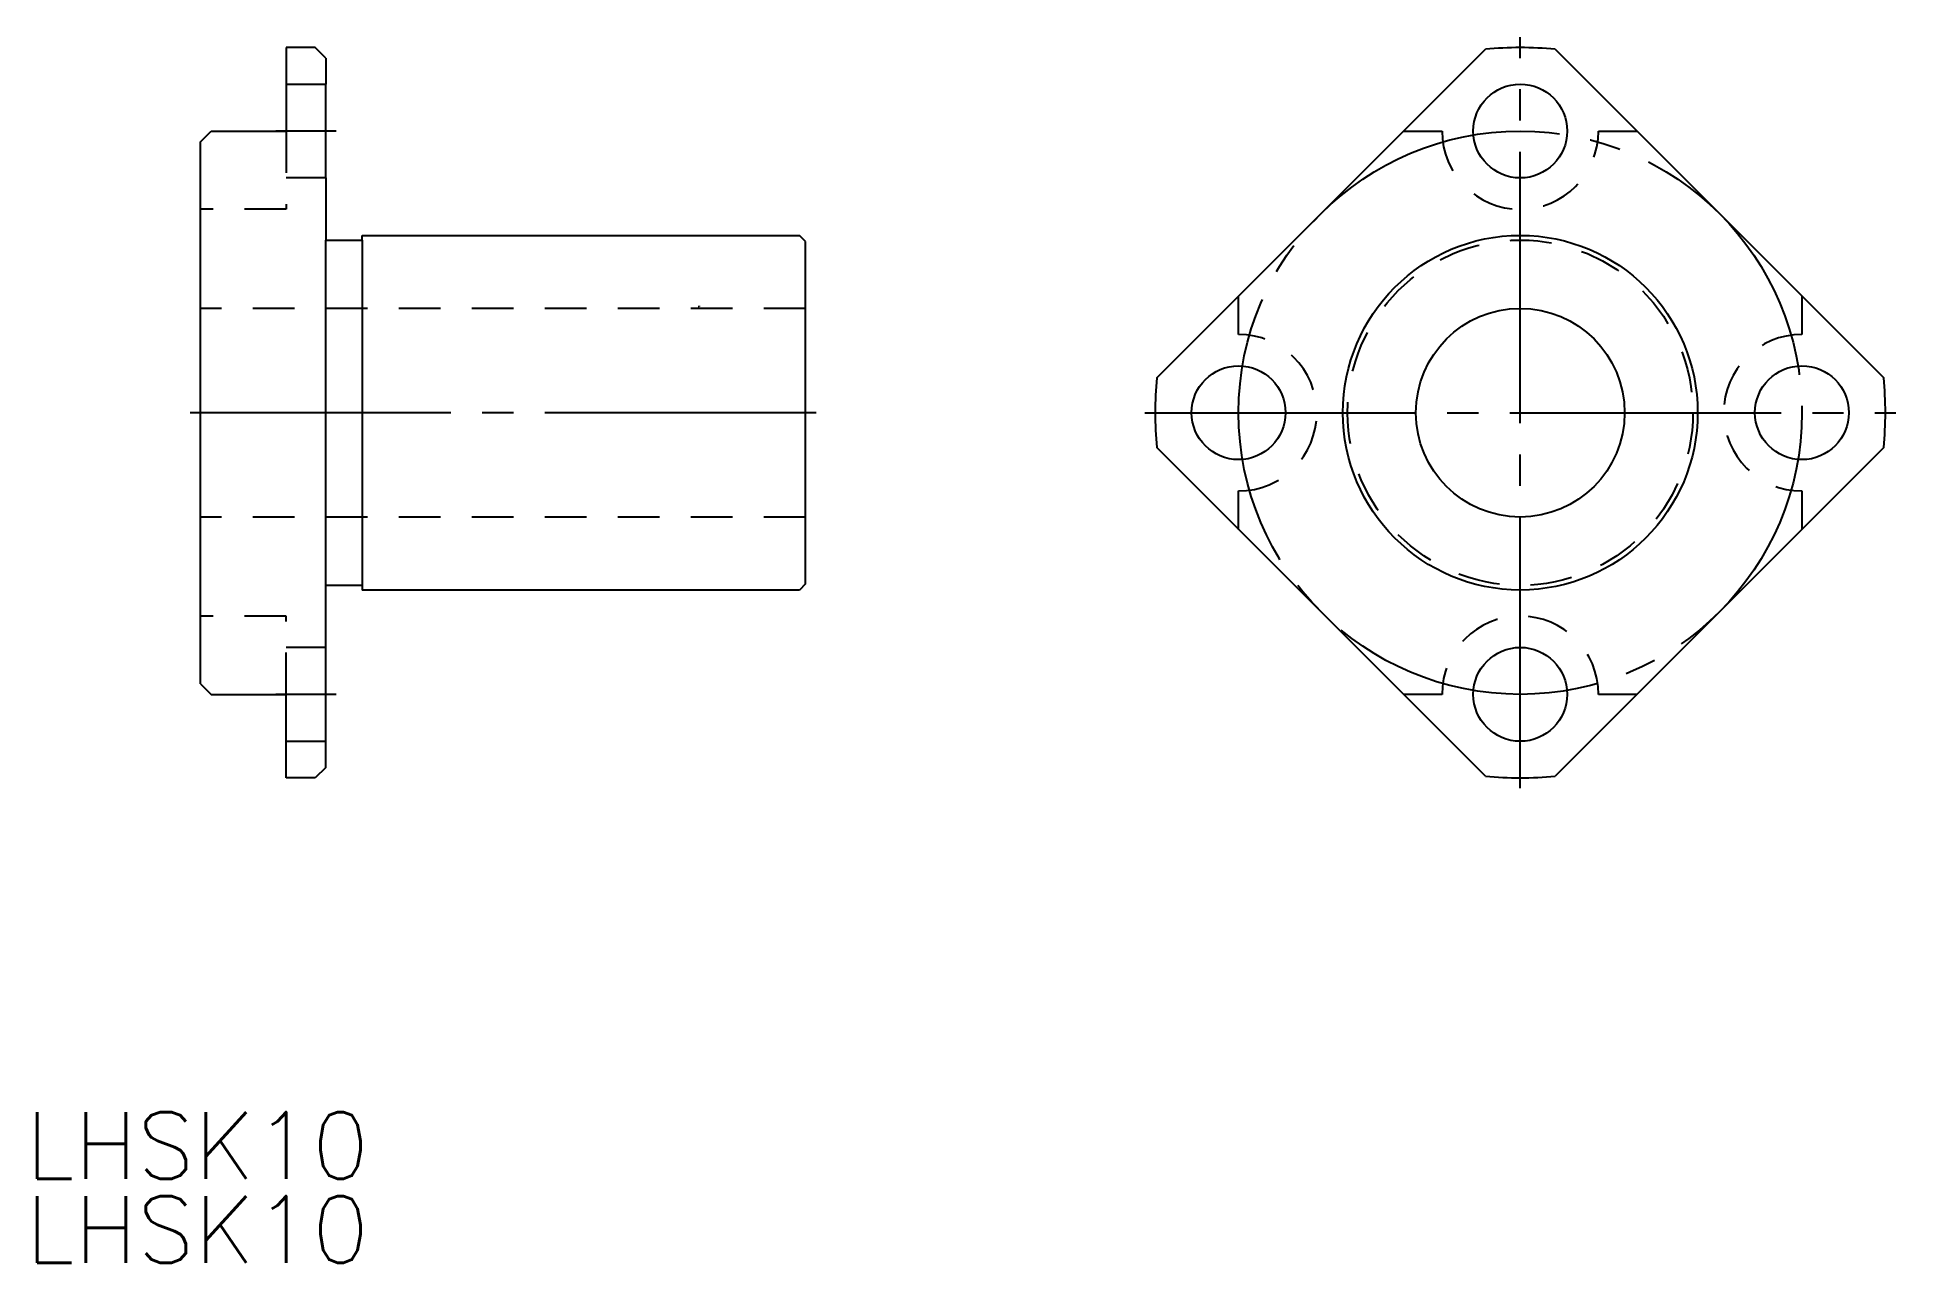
# Model space of a CAD drawing. Extents: x 114.3 to 203.4, y 114 to 172.7.
import ezdxf

# ---------------------------------------------------------------- set-up
doc = ezdxf.new("R2010")
doc.units = 0
doc.linetypes.add('CENTER', pattern=[17.5, 13, -1.5, 1.5, -1.5])
doc.linetypes.add('DASHED', pattern=[3.5, 2, -1.5])
doc.layers.get('0').update_dxf_attribs({"linetype": 'CONTINUOUS'})
doc.layers.add('CENTER', color=1, linetype='CENTER')
doc.styles.get("Standard").update_dxf_attribs({"font": 'txt.shx', "bigfont": '@extfont2.shx'})

msp = doc.modelspace()

# ---------------------------------------------------------------- linework, layer by layer
at = {"color": 7, "linetype": 'CONTINUOUS'}
for p, q in [((127.658, 172.217), (126.258, 172.217)), ((126.258, 172.217), (126.258, 168.217)), ((128.158, 171.717), (127.658, 172.217)), ((167.989, 156.389), (183.737, 172.137)), ((187.08, 172.137), (202.828, 156.389)), ((128.158, 171.717), (128.158, 170.467)), ((128.158, 165.967), (128.158, 170.467)), ((122.158, 167.704), (122.658, 168.217)), ((122.158, 141.729), (122.158, 167.704)), ((122.658, 168.217), (126.258, 168.217)), ((128.158, 165.967), (128.158, 164.017)), ((128.158, 164.017), (128.158, 162.992)), ((129.908, 163.217), (150.858, 163.217)), ((129.908, 162.992), (129.908, 163.217)), ((151.158, 162.917), (150.858, 163.217)), ((128.158, 162.992), (129.908, 162.992)), ((128.158, 137.717), (128.158, 162.992)), ((129.908, 162.992), (129.908, 146.217)), ((151.158, 146.517), (151.158, 162.917)), ((146.01, 159.804), (146.058, 159.804)), ((146.058, 159.832), (146.058, 159.804)), ((183.737, 137.297), (167.989, 153.045)), ((202.828, 153.045), (187.08, 137.297)), ((129.908, 146.442), (128.158, 146.442)), ((150.858, 146.217), (129.908, 146.217)), ((151.158, 146.517), (150.858, 146.217)), ((122.158, 141.729), (122.658, 141.217)), ((122.658, 141.217), (126.258, 141.217)), ((126.258, 137.217), (126.258, 141.217)), ((127.658, 137.217), (126.258, 137.217)), ((128.158, 137.717), (127.658, 137.217))]:
    msp.add_line(p, q, dxfattribs=at)
at = {"color": 3, "linetype": 'DASHED'}
for p, q in [((126.258, 170.467), (128.158, 170.467)), ((126.258, 168.217), (126.258, 164.467)), ((179.817, 168.217), (181.658, 168.217)), ((189.158, 168.217), (191, 168.217)), ((128.158, 165.967), (126.258, 165.967)), ((126.258, 164.467), (122.158, 164.467)), ((151.158, 159.717), (122.158, 159.717)), ((171.908, 158.467), (171.908, 160.308)), ((198.908, 160.308), (198.908, 158.467)), ((171.908, 149.125), (171.908, 150.967)), ((198.908, 150.967), (198.908, 149.125)), ((151.158, 149.717), (122.158, 149.717)), ((126.258, 144.967), (122.158, 144.967)), ((126.258, 141.217), (126.258, 144.967)), ((128.158, 143.467), (126.258, 143.467)), ((181.658, 141.217), (179.817, 141.217)), ((191, 141.217), (189.158, 141.217)), ((126.258, 138.967), (128.158, 138.967))]:
    msp.add_line(p, q, dxfattribs=at)
at = {"color": 7, "linetype": 'CONTINUOUS'}
for centre, radius in [((185.408, 168.217), 2.25), ((185.408, 154.717), 8.5), ((185.408, 154.717), 5), ((171.908, 154.717), 2.25), ((198.908, 154.717), 2.25), ((185.408, 141.217), 2.25)]:
    msp.add_circle(centre, radius, dxfattribs=at)
at = {"color": 3, "linetype": 'DASHED'}
msp.add_circle((185.408, 154.717), 8.275, dxfattribs=at)
at = {"color": 7, "linetype": 'CONTINUOUS'}
for start, end in [(84.51765, 95.48235), (174.51765, 185.48235), (354.51765, 5.48235), (264.51765, 275.48235)]:
    msp.add_arc((185.408, 154.717), 17.5, start, end, dxfattribs=at)
at = {"color": 3, "linetype": 'DASHED'}
for centre, start, end in [((185.408, 168.217), 180, 0), ((171.908, 154.717), 270, 90), ((198.908, 154.717), 90, 270), ((185.408, 141.217), 0, 180)]:
    msp.add_arc(centre, 3.75, start, end, dxfattribs=at)
at = {"layer": 'CENTER', "color": 1, "linetype": 'CENTER'}
for p, q in [((185.408, 136.717), (185.408, 172.717)), ((128.658, 168.217), (125.758, 168.217)), ((151.658, 154.717), (121.658, 154.717)), ((167.408, 154.717), (203.408, 154.717)), ((128.658, 141.217), (125.758, 141.217))]:
    msp.add_line(p, q, dxfattribs=at)
msp.add_circle((185.408, 154.717), 13.5, dxfattribs=at)

# ---------------------------------------------------------------- texts
at = {"color": 7, "linetype": 'CONTINUOUS'}
for p in [(113.778, 117.995), (113.778, 113.97)]:
    msp.add_text('LHSK10', height=3.2, dxfattribs=at).set_placement(p)

doc.saveas('drawing.dxf')
